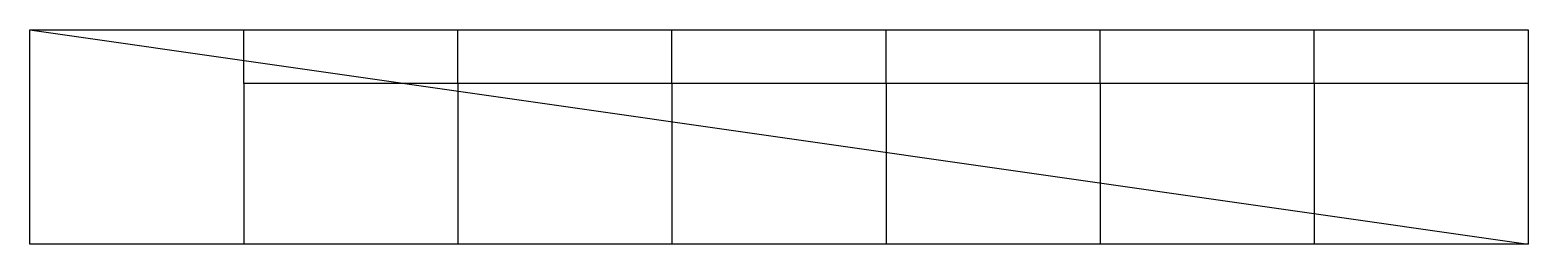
# Model space of a CAD drawing. Extents: x -1.4 to 0, y -0.15 to 0.05.
import ezdxf

# ---------------------------------------------------------------- set-up
doc = ezdxf.new("R2010")
doc.units = 0
doc.layers.add('COLLE', color=7, linetype='CONTINUOUS')
doc.layers.add('DISCOLLE', color=7, linetype='CONTINUOUS')

msp = doc.modelspace()

# ---------------------------------------------------------------- linework, layer by layer
at = {"layer": 'COLLE', "color": 1}
for p, q in [((-1.2, 0), (-1.2, 0.05)), ((-1, 0), (-1, 0.05)), ((-0.8, 0), (-0.8, 0.05)), ((-0.6, 0), (-0.6, 0.05)), ((-0.4, 0), (-0.4, 0.05)), ((-0.2, 0), (-0.2, 0.05)), ((0, 0), (-0.2, 0)), ((-0.2, 0), (-0.2, -0.15)), ((-1, 0), (-1.2, 0)), ((-1.2, 0), (-1.2, -0.15)), ((-0.8, 0), (-1, 0)), ((-1, 0), (-1, -0.15)), ((-0.6, 0), (-0.8, 0)), ((-0.8, 0), (-0.8, -0.15)), ((-0.4, 0), (-0.6, 0)), ((-0.6, 0), (-0.6, -0.15)), ((-0.2, 0), (-0.4, 0)), ((-0.4, 0), (-0.4, -0.15))]:
    msp.add_line(p, q, dxfattribs=at)
at = {"layer": 'DISCOLLE'}
msp.add_line((-1.4, 0.05), (0, -0.15), dxfattribs=at)
msp.add_lwpolyline([(-1.4, 0.05), (0, 0.05), (0, -0.15), (-1.4, -0.15)], close=True, dxfattribs=at)

doc.saveas('drawing.dxf')
